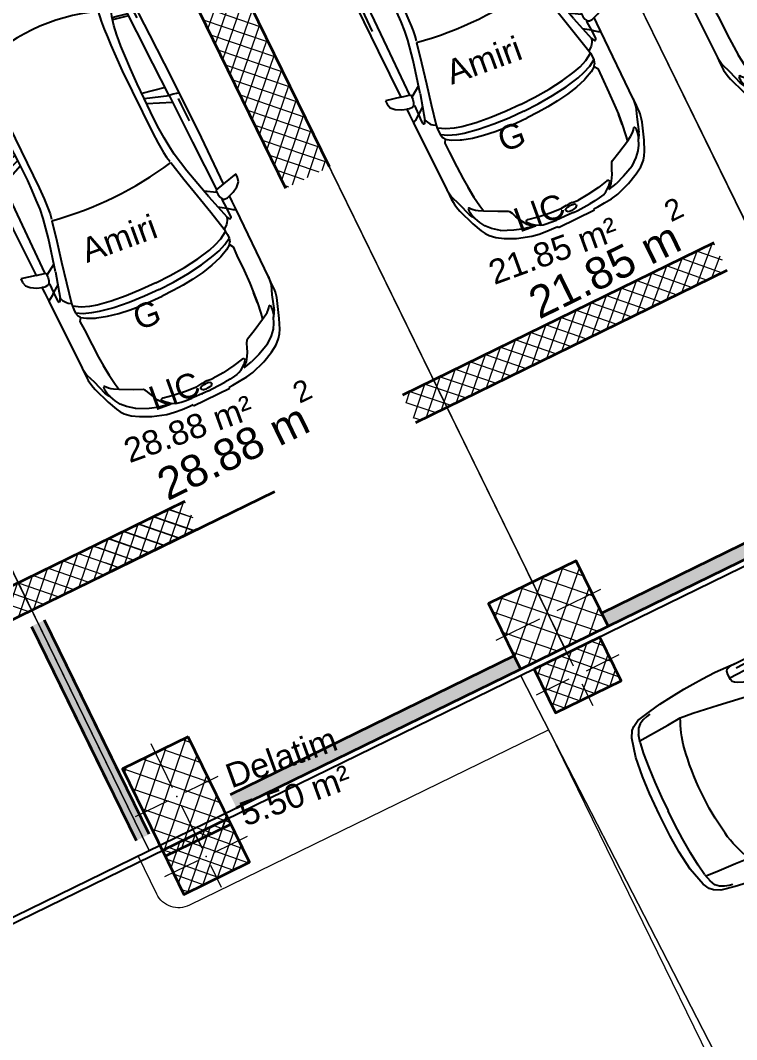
# Model space of a CAD drawing. Header units: metres. Extents: x 7511783 to 7512372, y 4692307 to 4692611.
# Drawn here: x 7512308.11 to 7512314, y 4692549.75 to 4692558.13 of the extents above; entities that cross this region are included whole.
import ezdxf

# ---------------------------------------------------------------- set-up
doc = ezdxf.new("R2010")
doc.units = ezdxf.units.M
for name, color, linetype, lineweight in [('2D Drafting - General_Pen_No__1', 7, 'Continuous', 0), ('A - Fill Zone_Pen_No__156', 165, 'Continuous', 0), ('A - Muret', 7, 'Continuous', 0), ('A - Muret_Pen_No__101', 252, 'Continuous', 0), ('A - Muret_Pen_No__102', 254, 'Continuous', 0), ('A - Muret_Pen_No__7', 7, 'Continuous', 0), ('A - Pllaka Themel', 7, 'Continuous', 0), ('A - Pllaka Themel_Pen_No__42', 8, 'Continuous', 0), ('A - Shtyllat', 7, 'Continuous', 0), ('A - Shtyllat_Pen_No__1', 7, 'Continuous', 0), ('A - Shtyllat_Pen_No__7', 7, 'Continuous', 0), ('A -Polyline_Pen_No__178', 43, 'Continuous', 0), ('A -Polyline_Pen_No__42', 8, 'Continuous', 0), ('A1 - Bodrumi -1', 7, 'Continuous', 0), ('garazhat-netw-amiri - b1', 20, 'Continuous', 0), ('Interior - Furniture _Pen_No__42', 8, 'Continuous', 0), ('Structural - Bearing', 7, 'Continuous', 0), ('Structural - Bearing_Pen_No__20', 1, 'Continuous', 0), ('Structural - Bearing_Pen_No__21', 7, 'Continuous', 0)]:
    doc.layers.add(name, color=color, linetype=linetype, lineweight=lineweight)
doc.styles.add('GENERATED_STYLE_1', font='arial.ttf')
doc.styles.get("Standard").update_dxf_attribs({"font": 'arial.ttf'})
pattern_1 = [(44.99999999999998, (0, 0), (-68.94290863686237, 68.94290863686243), []), (135.0000000000001, (0, 0), (68.94290863686219, 68.94290863686261), [])]
pattern_2 = [(44.99999999999998, (0, 0), (-91.92387818248316, 91.92387818248324), []), (135.0000000000001, (0, 0), (91.9238781824829, 91.92387818248349), [])]

# ---------------------------------------------------------------- blocks, each defined once
blk = doc.blocks.new('Slab_2', base_point=(27550, -20500.83535421407))
at = {"layer": 'A - Pllaka Themel_Pen_No__42', "color": 8, "linetype": 'Continuous', "lineweight": 25, "flags": 128}
blk.add_lwpolyline([(27550, -20500.83535421407), (52100, -20500.83535421407), (52100, 1500), (27550, 1500)], close=True, dxfattribs=at)
blk = doc.blocks.new('Slab_5', base_point=(27099.99999994247, -19050.45703700876))
at = {"layer": 'A - Pllaka Themel_Pen_No__42', "color": 8, "linetype": 'Continuous', "lineweight": 25, "flags": 128}
blk.add_lwpolyline([(27099.99999994247, -19050.45703700876), (27099.99999994245, -53141.28956256484), (34367.48378446266, -53141.28956256484), (34572.08011014806, -54047.73212241127), (58725.51372234098, -48551.56399353076), (58577.30438397717, -47886.40318112022), (60192.66493870387, -47573.34216697117), (56976.71528492225, -33242.20353530695), (55470.262655318, -33580.37692266012), (52202.17436583388, -19050.80466526668)], close=True, dxfattribs=at)
blk = doc.blocks.new('Wall_8', base_point=(41700, -16800.83534970144))
at = {"layer": 'A - Muret_Pen_No__102', "linetype": 'Continuous', "lineweight": 0}
blk.add_hatch(color=254, dxfattribs=at).paths.add_polyline_path([(41640, -16920.83534970144), (41640, -18400.83597085249), (41760, -18400.83597085249), (41760, -16920.83534970144)])
at = {"layer": 'A - Muret_Pen_No__7', "color": 7, "linetype": 'Continuous', "lineweight": 35, "flags": 128}
for points in [[(41640, -16920.83534970144), (41640, -18400.83597085249)], [(41760, -18400.83597085249), (41760, -16920.83534970144)]]:
    blk.add_lwpolyline(points, dxfattribs=at)
blk = doc.blocks.new('Wall_9', base_point=(44575, -16800.83534970144))
at = {"layer": 'A - Muret_Pen_No__102', "linetype": 'Continuous', "lineweight": 0}
blk.add_hatch(color=254, dxfattribs=at).paths.add_polyline_path([(44515, -16920.83534970144), (44515, -18880.83534970144), (44635, -18880.83534970144), (44635, -16920.83534970144)])
at = {"layer": 'A - Muret_Pen_No__7', "color": 7, "linetype": 'Continuous', "lineweight": 35, "flags": 128}
for points in [[(44515, -16920.83534970144), (44515, -18880.83534970144)], [(44635, -18880.83534970144), (44635, -16920.83534970144)]]:
    blk.add_lwpolyline(points, dxfattribs=at)
blk = doc.blocks.new('Wall_27', base_point=(52100, -19000.83534970144))
at = {"layer": 'A - Muret_Pen_No__101', "linetype": 'Continuous', "lineweight": 13}
h = blk.add_hatch(dxfattribs=at)
h.set_pattern_fill('CONCRETE_BLOCK', color=252, style=0, pattern_type=2)
h.set_pattern_definition(pattern_1)
h.paths.add_polyline_path([(51699.99998863975, -16800.83532156015), (52099.99999132484, -16800.83532156015), (52099.99999132484, -13400.83972175432), (51699.99998863975, -13400.83972175432)])
at = {"layer": 'A - Muret_Pen_No__7', "color": 7, "linetype": 'Continuous', "lineweight": 35, "flags": 128}
for points in [[(51700, -13400.83973005007), (51700, -16800.83546394814)], [(52100, -16800.83535278124), (52100, -13400.8396560417)]]:
    blk.add_lwpolyline(points, dxfattribs=at)
blk = doc.blocks.new('Wall_28', base_point=(4359.999999999999, -19000.83746143693))
at = {"layer": 'A - Muret_Pen_No__101', "linetype": 'Continuous', "lineweight": 13}
h = blk.add_hatch(dxfattribs=at)
h.set_pattern_fill('CONCRETE_BLOCK', color=252, style=0, pattern_type=2)
h.set_pattern_definition(pattern_1)
h.paths.add_polyline_path([(-1599.999911188997, -18750.83599606481), (-1600.000000000003, -19000.83604809108), (-799.9999578513524, -19000.83649214612), (-799.9999578513524, -18750.83617368683)])
h = blk.add_hatch(dxfattribs=at)
h.set_pattern_fill('CONCRETE_BLOCK', color=252, style=0, pattern_type=2)
h.set_pattern_definition(pattern_1)
h.paths.add_polyline_path([(1200.000014303765, -18750.83672414215), (1200.000014303765, -19000.83753080614), (4050.000007605421, -19000.83861859194), (4050.000007605421, -18750.83737681363)])
at = {"layer": 'A - Muret_Pen_No__7', "color": 7, "linetype": 'Continuous', "lineweight": 35, "flags": 128}
for points in [[(-799.9999939402578, -18750.83620454187), (-1599.999939103925, -18750.83600967443)], [(4050.000016493704, -18750.83738592579), (1199.999957779945, -18750.83669171049)], [(-1600.000000000003, -19000.83600967443), (-799.9999660252012, -19000.83620454189)], [(1199.999985695215, -19000.8366917105), (4050.000008941135, -19000.83738592579)]]:
    blk.add_lwpolyline(points, dxfattribs=at)
blk = doc.blocks.new('Wall_32', base_point=(5824.862731304111, -24950.40664052381))
at = {"layer": 'A - Muret_Pen_No__101', "linetype": 'Continuous', "lineweight": 13}
h = blk.add_hatch(dxfattribs=at)
h.set_pattern_fill('CONCRETE_BLOCK', color=252, style=0, pattern_type=2)
h.set_pattern_definition(pattern_1)
h.paths.add_polyline_path([(23149.99816421816, -24950.6446575835), (27049.99432743473, -24950.69810880361), (27049.99432743473, -24950.63928083355), (26349.99556754971, -24950.62979245128), (26349.99904662321, -24700.68872444875), (23150.00164329166, -24700.6444453315)])
at = {"layer": 'A - Muret_Pen_No__7', "color": 7, "linetype": 'Continuous', "lineweight": 35, "flags": 128}
for points in [[(26349.99888049084, -24700.68849628344), (23150.00170324034, -24700.64455320291)], [(23149.99827018417, -24950.64455317933), (27049.9944572526, -24950.69810880361)]]:
    blk.add_lwpolyline(points, dxfattribs=at)
blk = doc.blocks.new('Wall_47', base_point=(37900, -19000.83534970144))
at = {"layer": 'A - Muret_Pen_No__102', "linetype": 'Continuous', "lineweight": 0}
for points in [[(38699.99999812447, -19000.83597085249), (41299.999966697, -19000.83597085249), (41299.999966697, -18880.83535809947), (38699.99999812447, -18880.83535809947)], [(47050.00001263507, -18880.83534483741), (42099.99995886101, -18880.83534483741), (42099.99995886101, -19000.83597085249), (47050.00001263507, -19000.83597085249)]]:
    blk.add_hatch(color=254, dxfattribs=at).paths.add_polyline_path(points)
at = {"layer": 'A - Muret_Pen_No__7', "color": 7, "linetype": 'Continuous', "lineweight": 35, "flags": 128}
for points in [[(41299.99995231623, -18880.83534970144), (38699.99990165224, -18880.83534970144)], [(44515, -18880.83534970144), (42100.00006556517, -18880.83534970144)], [(38699.99990165248, -19000.83534970144), (41299.9999523163, -19000.83534970144)], [(42100.00006556521, -19000.83534970144), (47049.99994635579, -19000.83534970144)]]:
    blk.add_lwpolyline(points, dxfattribs=at)
blk = doc.blocks.new('Column_38', base_point=(-68019.82202355302, 193236.8082159659))
at = {"layer": 'Structural - Bearing', "linetype": 'Continuous', "lineweight": 0}
h = blk.add_hatch(dxfattribs=at)
h.set_pattern_fill('CONCRETE_BLOCK', color=18, style=0, pattern_type=2)
h.set_pattern_definition(pattern_2)
h.paths.add_polyline_path([(-67719.82202355302, 193636.8082159659), (-68319.82202355302, 193636.8082159659), (-68319.82202355302, 192836.8082159659), (-67719.82202355302, 192836.8082159659)])
at = {"layer": 'Structural - Bearing_Pen_No__20', "color": 1, "linetype": 'Continuous', "lineweight": 0}
for p, q in [((-68019.82202355302, 193316.8082159659), (-68019.82202355302, 193716.8082159659)), ((-68099.82202355302, 193236.8082159659), (-68399.82202355302, 193236.8082159659)), ((-67939.82202355302, 193236.8082159659), (-67639.82202355302, 193236.8082159659)), ((-68019.82202355302, 193156.8082159659), (-68019.82202355302, 192756.8082159659))]:
    blk.add_line(p, q, dxfattribs=at)
blk.add_point((-68019.82202355302, 193236.8082159659), dxfattribs=at)
at = {"layer": 'Structural - Bearing_Pen_No__21', "color": 7, "linetype": 'Continuous', "lineweight": 35, "flags": 128}
blk.add_lwpolyline([(-67719.82202355302, 193636.8082159659), (-68319.82202355302, 193636.8082159659), (-68319.82202355302, 192836.8082159659), (-67719.82202355302, 192836.8082159659)], close=True, dxfattribs=at)
blk = doc.blocks.new('Column_42', base_point=(-52708.25413540503, 199746.9041092597))
at = {"layer": 'Structural - Bearing', "linetype": 'Continuous', "lineweight": 0}
h = blk.add_hatch(dxfattribs=at)
h.set_pattern_fill('CONCRETE_BLOCK', color=18, style=0, pattern_type=2)
h.set_pattern_definition(pattern_2)
h.paths.add_polyline_path([(-52308.25413540503, 199446.9041092597), (-52308.25413540503, 200046.9041092598), (-53108.25413540503, 200046.9041092598), (-53108.25413540503, 199446.9041092597)])
at = {"layer": 'Structural - Bearing_Pen_No__20', "color": 1, "linetype": 'Continuous', "lineweight": 0}
for p, q in [((-52708.25413540503, 199826.9041092597), (-52708.25413540503, 200126.9041092597)), ((-52788.25413540503, 199746.9041092597), (-53188.25413540503, 199746.9041092597)), ((-52628.25413540503, 199746.9041092597), (-52228.25413540504, 199746.9041092597)), ((-52708.25413540503, 199666.9041092597), (-52708.25413540503, 199366.9041092597))]:
    blk.add_line(p, q, dxfattribs=at)
blk.add_point((-52708.25413540503, 199746.9041092597), dxfattribs=at)
at = {"layer": 'Structural - Bearing_Pen_No__21', "color": 7, "linetype": 'Continuous', "lineweight": 35, "flags": 128}
blk.add_lwpolyline([(-52308.25413540503, 199446.9041092597), (-52308.25413540503, 200046.9041092598), (-53108.25413540503, 200046.9041092598), (-53108.25413540503, 199446.9041092597)], close=True, dxfattribs=at)
blk = doc.blocks.new('Column_96', base_point=(41700, -19250.73408698702))
at = {"layer": 'A - Shtyllat', "linetype": 'Continuous', "lineweight": 0}
h = blk.add_hatch(dxfattribs=at)
h.set_pattern_fill('CONCRETE_BLOCK', color=18, style=0, pattern_type=2)
h.set_pattern_definition(pattern_1)
h.paths.add_polyline_path([(42000.00000000001, -19050.73408698702), (41400, -19050.73408698702), (41400, -19450.73408698702), (42000, -19450.73408698702)])
at = {"layer": 'A - Shtyllat_Pen_No__1', "color": 7, "linetype": 'Continuous', "lineweight": 13}
for p, q in [((41700, -19170.73408698702), (41700, -18970.73408698702)), ((41620, -19250.73408698702), (41320, -19250.73408698701)), ((41780, -19250.73408698702), (42080.00000000001, -19250.73408698702)), ((41700, -19330.73408698701), (41700, -19530.73408698702))]:
    blk.add_line(p, q, dxfattribs=at)
blk.add_point((41700, -19250.73408698702), dxfattribs=at)
at = {"layer": 'A - Shtyllat_Pen_No__7', "color": 7, "linetype": 'Continuous', "lineweight": 35, "flags": 128}
blk.add_lwpolyline([(42000.00000000001, -19050.73408698702), (41400, -19050.73408698702), (41400, -19450.73408698702), (42000, -19450.73408698702)], close=True, dxfattribs=at)
blk = doc.blocks.new('Column_108', base_point=(38300, -19250.52766453971))
at = {"layer": 'A - Shtyllat', "linetype": 'Continuous', "lineweight": 0}
h = blk.add_hatch(dxfattribs=at)
h.set_pattern_fill('CONCRETE_BLOCK', color=18, style=0, pattern_type=2)
h.set_pattern_definition(pattern_1)
h.paths.add_polyline_path([(38600.00276967758, -19050.5318191184), (38000.00276973511, -19050.52350999937), (37999.99723032242, -19450.52350996101), (38599.99723026488, -19450.53181908004)])
at = {"layer": 'A - Shtyllat_Pen_No__1', "color": 7, "linetype": 'Continuous', "lineweight": 13}
for p, q in [((38300.00110788254, -19170.52766454738), (38300.00387758888, -18970.52766456656)), ((38220.00000000767, -19250.52655665717), (37920.00000003644, -19250.52240209766)), ((38379.99999999233, -19250.52877242224), (38679.99999996356, -19250.53292698176)), ((38299.99889211746, -19330.52766453204), (38299.99612241112, -19530.52766451286))]:
    blk.add_line(p, q, dxfattribs=at)
blk.add_point((38300, -19250.52766453971), dxfattribs=at)
at = {"layer": 'A - Shtyllat_Pen_No__7', "color": 7, "linetype": 'Continuous', "lineweight": 35, "flags": 128}
blk.add_lwpolyline([(38600.00276967758, -19050.5318191184), (38000.00276973511, -19050.52350999937), (37999.99723032242, -19450.52350996101), (38599.99723026488, -19450.53181908004)], close=True, dxfattribs=at)
blk = doc.blocks.new('Car 05 22')
at = {"layer": 'Interior - Furniture _Pen_No__42', "color": 8, "linetype": 'Continuous', "lineweight": 25}
for p, q in [((1961.117547741, 983.221158223), (1928.938242309, 983.221158223)), ((1928.938242309, 983.221158223), (1957.843908175, 858.0544967500001)), ((1996.903176747, 974.9060932165999), (1961.117547741, 983.221158223)), ((2026.89661068, 945.007687052), (1996.903176747, 974.9060932165999)), ((2054.5732194, 897.577022836), (2026.89661068, 945.007687052)), ((-251.752794228, 841.043733947), (-372.3345973750002, 830.229933465)), ((-168.2198443133, 844.6061713611999), (-251.752794228, 841.043733947)), ((-78.35772569479998, 850.6357850930001), (-168.2198443133, 844.6061713611999)), ((-24.036324899, 852.2918850640001), (-78.35772569479998, 850.6357850930001)), ((40.3182760438, 852.3336850629998), (-24.036324899, 852.2918850640001)), ((230.8030912739, 845.5192631063), (40.3182760438, 852.3336850629998)), ((138.886242882, 832.3883788069998), (165.168377873, 840.275885275)), ((165.168377873, 840.275885275), (194.733578306, 844.324685204)), ((194.733578306, 844.324685204), (230.803091274, 845.519263106)), ((400.0158099590001, 847.596806379), (230.8030912739, 845.5192631063)), ((590.7241636140001, 851.6786068920001), (400.0158099590001, 847.596806379)), ((856.5325990199999, 856.169707455), (590.7241636140001, 851.6786068920001)), ((1129.8609284, 858.5331077519999), (856.5325990199999, 856.169707455)), ((1120.69723063, 838.160005195), (1120.16623076, 836.3248049650001)), ((1129.8609284, 858.5331077519999), (1120.69723063, 838.160005195)), ((1536.1071561, 860.3802508980001), (1129.8609284, 858.5331077519999)), ((1957.843908175, 858.0544967500001), (1536.1071561, 860.3802508980001)), ((1957.84390817, 858.0544967500001), (1977.22141076, 777.427813481)), ((2067.91700908, 857.6794056350001), (2054.5732194, 897.577022836)), ((2119.91703998, 857.4374531180001), (2067.91700908, 857.6794056350001)), ((2075.28112592, 835.6608695470001), (2067.91700908, 857.6794056350001)), ((2193.165590015, 856.4504063259001), (2119.91703998, 857.4374531180001)), ((2182.27381684, 834.081841238), (2193.16559002, 856.4504063260001)), ((2808.01466132, 852.5547640039999), (2193.165590015, 856.4504063259001)), ((2855.711363900001, 852.6327640009998), (2808.01466132, 852.5547640039999)), ((2808.01466132, 852.5547640039999), (2876.86636504, 843.317264394)), ((2891.44016583, 852.5287640049999), (2855.711363900001, 852.6327640009998)), ((2876.86636504, 843.317264394), (2954.16376923, 813.731165643)), ((2922.51356751, 852.034364026), (2891.44016583, 852.5287640049999)), ((2945.17226874, 849.4061641369999), (2922.51356751, 852.034364026)), ((2989.61447115, 839.6482645490003), (2945.17226874, 849.4061641369999)), ((3013.55027244, 833.064864827), (2989.61447115, 839.6482645490003)), ((-706.3378894982, 775.7872218095), (-757.6903274910002, 747.022066986)), ((-585.227090103, 801.027979058), (-706.3378894982, 775.7872218095)), ((-664.8727541800001, 760.961322365), (-701.0941271610001, 743.2591195180001)), ((-626.571782751, 772.4860242179999), (-664.8727541800001, 760.961322365)), ((-594.8871138119998, 778.4895580349998), (-626.571782751, 772.4860242179999)), ((-483.1389679684001, 817.2581826864), (-585.227090103, 801.027979058)), ((-372.3345973750002, 830.229933465), (-483.1389679684001, 817.2581826864)), ((124.560977278, 791.3967861309999), (129.0398444, 820.4687779309999)), ((125.693926866, 743.8968737240001), (124.560977278, 791.3967861309999)), ((327.3887276080001, 761.920895626), (125.394377448, 756.455747737)), ((129.0398444, 820.4687779309999), (138.886242882, 832.3883788069998)), ((210.873013229, 809.2317387879999), (418.0703055720001, 816.1926024380003)), ((521.9507803269998, 764.6728959719999), (327.3887276080001, 761.920895626)), ((355.2943663540001, 762.315609428), (339.1227247570001, 683.1192857359999)), ((373.4006373970002, 762.5717151969999), (357.2289958010001, 683.375391506)), ((813.627009446, 769.327996556), (521.9507803269998, 764.6728959719999)), ((1108.59023357, 773.98329714), (813.627009446, 769.327996556)), ((1036.25651944, 772.8416796290002), (996.5002997029998, 578.7916468290002)), ((1041.96657906, 578.0240872360001), (1107.56627095, 773.967136299)), ((1173.32542975, 774.895061201), (1090.33970038, 577.89253068)), ((1115.14443198, 808.948201529), (1108.59023357, 773.98329714)), ((1108.59023357, 773.98329714), (1537.61805657, 780.025947399)), ((1119.51383092, 833.2672045809999), (1115.14443198, 808.948201529)), ((1120.16623076, 836.3248049650001), (1119.51383092, 833.2672045809999)), ((1162.63563846, 830.4777734580001), (1220.13025657, 829.0713745190002)), ((1220.13025657, 829.0713745190002), (1369.65750367, 831.489072695)), ((1537.61805657, 780.025611521), (1974.99295641, 786.0764425990001)), ((1939.15395607, 686.22492547), (1995.917261, 777.427813481)), ((1977.22141076, 777.427813481), (2019.59119012, 777.427813481)), ((2000.39650233, 701.591770694), (2213.53100788, 762.9814866290001)), ((2019.59119012, 777.427813481), (2044.48611622, 783.069509224)), ((2044.48611622, 783.069509224), (2063.35562216, 792.2740022800001)), ((2063.35562216, 792.2740022800001), (2070.42572439, 799.8521965630001)), ((2068.68333559, 787.696981005), (2065.39356605, 794.4584027669999)), ((2068.68333559, 787.696981005), (2148.02030692, 790.4828861469999)), ((2070.42572439, 799.8521965630001), (2075.2191259, 809.3983893609999)), ((2075.2191259, 809.3983893609999), (2075.28112592, 835.6608695470001)), ((2106.51930118, 732.1586113790001), (2148.02030692, 790.4828861469999)), ((2148.02030692, 790.4828861469999), (2166.81146925, 813.814537484)), ((2148.02030692, 790.4828861469999), (2205.61920777, 792.204186117)), ((2166.81146925, 813.814537484), (2182.27381684, 834.081841238)), ((2205.61920777, 792.204186117), (2227.21980808, 791.0038861380001)), ((2226.59190807, 769.8777067159999), (2213.53100788, 762.9814866290001)), ((2213.53100788, 762.9814866290001), (2238.34670825, 752.240186817)), ((2234.36910819, 773.9630864369999), (2226.59190807, 769.8828865080001)), ((2227.21980808, 791.0038861380001), (2232.61990816, 790.029986155)), ((2232.61990816, 790.029986155), (2237.93539134, 787.2871225249999)), ((2238.46067648, 776.864360243), (2234.36910819, 773.9630864369999)), ((2240.81890828, 784.03918626), (2237.93539134, 787.2871225249999)), ((2238.46067648, 776.864360243), (2240.85090828, 780.5209863219999)), ((2240.85090828, 780.5209863219999), (2240.81890828, 784.03918626)), ((2904.11849592, 832.8863289209997), (2905.06820589, 832.8379901159999)), ((2954.16376923, 813.731165643), (3075.78877375, 774.6896785450001)), ((3154.26138006, 782.5577669589998), (3013.55027244, 833.064864827)), ((3022.47491973, 758.305686711), (3023.66221975, 762.4851866380001)), ((3024.49924208, 753.7186598590001), (3022.47491973, 758.305686711)), ((3023.66221975, 762.4851866380001), (3034.64521991, 765.0503865930001)), ((3034.64521991, 765.0503865930001), (3046.93432009, 763.817386614)), ((3046.93432009, 763.817386614), (3060.9451203, 762.9292866300001)), ((3060.9451203, 762.9292866300001), (3089.85712072, 757.3861867269998)), ((3100.48402088, 763.1120866269999), (3075.78877375, 774.6896785450001)), ((3089.85712072, 757.3861867269998), (3108.43932099, 751.4304868319999)), ((3114.13862108, 753.3111867989999), (3100.48402088, 763.1120866269999)), ((3235.883818752, 747.6101556219), (3154.26138006, 782.5577669589998)), ((-784.8200333720001, 721.8124613509999), (-815.0478655078, 667.7598955197002)), ((-757.6903274910002, 747.022066986), (-784.8200333720001, 721.8124613509999)), ((-729.425104913, 716.3992494200002), (-750.577082573, 669.7773949330001)), ((-701.0941271610001, 743.2591195180001), (-729.425104913, 716.3992494200002)), ((132.429139117, 722.8048827370001), (125.693926866, 743.8968737240001)), ((146.670770152, 710.6062742990001), (132.429139117, 722.8048827370001)), ((171.252864179, 696.6287725440001), (146.670770152, 710.6062742990001)), ((212.566754139, 676.5412700230002), (171.252864179, 696.6287725440001)), ((266.3151410770001, 654.566867265), (212.566754139, 676.5412700230002)), ((339.1227247570001, 683.1192857359999), (329.5580559370001, 633.8673348859999)), ((357.2289958010001, 683.375391506), (346.76505809, 629.492778784)), ((2000.39650233, 701.591770694), (1730.35620914, 633.8338533080002)), ((2122.045506540001, 659.9572884350001), (2293.79610906, 697.6509877739999)), ((2238.34670825, 752.240186817), (2258.53170854, 739.717487037)), ((2258.53170854, 739.717487037), (2269.0398087, 731.086787188)), ((2269.0398087, 731.086787188), (2278.83550884, 721.965087348)), ((2278.83550884, 721.965087348), (2293.79610906, 697.6509877739999)), ((2293.79610906, 697.6509877739999), (2317.1870094, 700.7385877199999)), ((2293.79610906, 697.6386630720001), (2293.79610906, 697.6509877739999)), ((2317.1870094, 700.7385877199999), (2345.74280982, 702.7498876850001)), ((2355.134199750001, 639.912801441), (2317.1870094, 700.7385877199999)), ((2345.74280982, 702.7498876850001), (2378.929310310001, 702.0184876970001)), ((2410.10490185, 649.1086815510001), (2378.929310310001, 702.0184876970001)), ((2378.929310310001, 702.0184876970001), (2410.57231077, 694.2028878339999)), ((2410.57231077, 694.2028878339999), (2410.58631694, 694.1782473540001)), ((2428.73881104, 681.7061880529999), (2410.57231077, 694.2028878339999)), ((2428.73881104, 681.7061880529999), (2457.25830016, 700.035535323)), ((2428.77597173, 681.700745325), (2428.73881104, 681.7061880529999)), ((2428.77597173, 681.700745325), (2456.66545813, 639.8418234830003)), ((2457.25830016, 700.035535323), (2535.4819126, 697.9905877680001)), ((2535.422612600001, 697.9916562040003), (2673.21491462, 695.5089878119999)), ((2535.46586986, 697.9894090810001), (2535.4819126, 697.988971943)), ((2673.21491462, 695.5089878119999), (2787.200816290001, 691.4809878819998)), ((2787.200816290001, 691.4809878819998), (2868.415817480001, 687.223087957)), ((2868.395882330001, 687.22488671), (2959.72331881, 678.984388101)), ((2959.72331881, 678.984388101), (2868.415817480001, 687.1969879569999)), ((2959.72331881, 678.984388101), (3047.2313201, 666.2002883250001)), ((3037.91041996, 743.452886971), (3024.49924208, 753.7186598590001)), ((3050.61522015, 730.6688871950001), (3037.91041996, 743.452886971)), ((3064.50712035, 714.6457874760001), (3050.61522015, 730.6688871950001)), ((3076.97452053, 697.807687771), (3064.50712035, 714.6457874760001)), ((3100.00912087, 656.556188494), (3076.97452053, 697.807687771)), ((3108.43932099, 751.4304868319999), (3122.8656212, 746.4359869189999)), ((3122.8656212, 746.4359869189999), (3114.13862108, 753.3111867989999)), ((3170.0706946, 726.5554905960001), (3122.8656212, 746.4359869189999)), ((3211.69204952, 701.0151137130001), (3170.0706946, 726.5554905960001)), ((3254.25934432, 663.1775183300001), (3211.69204952, 701.0151137130001)), ((3269.07948628, 728.3294692490001), (3235.883818752, 747.6101556219)), ((3298.56678787, 705.6390702070001), (3269.07948628, 728.3294692490001)), ((3337.33388997, 663.3806719909999), (3298.56678787, 705.6390702070001)), ((-815.0478655078, 667.7598955197002), (-855.0523550635, 511.0116477078998)), ((-768.2719792499998, 602.2788720830002), (-782.764796709, 510.0106247469999)), ((-768.2719792499998, 602.2788720830002), (-750.577082573, 669.7773949330001)), ((-764.3441764490001, 617.261773195), (-665.728145997, 623.9546285630003)), ((-665.728145997, 623.9546285630003), (-500.877431885, 634.180288886)), ((-500.877431885, 634.180288886), (-383.0238853850001, 641.9613403830001)), ((-383.0238853850001, 641.9613403830001), (-274.220886173, 631.318400078)), ((-274.220886173, 631.318400078), (-56.404854203, 600.536895199)), ((-56.404854203, 600.536895199), (145.941775497, 566.5900898169999)), ((319.4903281550001, 636.426864989), (266.3151410770001, 654.566867265)), ((392.7088835140001, 617.8124267930001), (319.4903281550001, 636.426864989)), ((474.8166917820001, 607.1053878569999), (392.7088835140001, 617.8124267930001)), ((521.3449804749999, 601.6186871690002), (474.8166917820001, 607.1053878569999)), ((569.9935686519999, 596.8381865689998), (521.3449804749999, 601.6186871690002)), ((652.59274858, 590.9845858339997), (569.9935686519999, 596.8381865689998)), ((772.8388193580001, 584.9903850819998), (652.59274858, 590.9845858339997)), ((1483.8761315, 590.1361862749999), (1403.02450604, 584.4121905939998)), ((1562.00595611, 600.596478384), (1483.8761315, 590.1361862749999)), ((1730.35620914, 633.8338533080002), (1562.00595611, 600.596478384)), ((1779.61280153, 581.7538898049997), (1952.84760406, 621.338789111)), ((1952.84760406, 621.338789111), (2122.045506540001, 659.9572884350001)), ((2379.77420337, 575.387091212), (2355.13301598, 639.9159014410001)), ((2436.02871163, 583.2244924540001), (2410.10490185, 649.1086815510001)), ((2456.66545813, 639.8418234830003), (2487.236391870001, 574.2621729599999)), ((3047.20992906, 666.2041971140001), (3100.00912087, 656.556188494)), ((3152.92075342, 553.873393456), (3100.00912087, 656.556188494)), ((3301.867263790001, 602.80900872), (3254.25934432, 663.1775183300001)), ((3301.867263790001, 602.80900872), (3346.015513130001, 501.4217980699999)), ((3374.49419199, 603.583974516), (3337.33388997, 663.3806719909999)), ((3418.40079436, 512.7439783509999), (3374.49419199, 603.583974516)), ((-855.0523550635, 511.0116477078998), (-874.6778528530002, 344.9579771100001)), ((-782.7621654889999, 510.027376359), (-794.5333543099999, 390.6265818930001)), ((145.941775497, 566.5900898169999), (233.261172115, 552.312592089)), ((233.261172115, 552.312592089), (315.3092800730001, 541.359190513)), ((315.2936019620001, 541.3606176840001), (384.2945810830001, 535.0794906230001)), ((384.2815104790001, 535.080362318), (454.174320738, 530.4191213629999)), ((454.170282107, 530.4193907049998), (526.242583163, 526.2868907769997)), ((526.2331313149998, 526.2873073839999), (627.7018846490002, 521.814890855)), ((627.698546207, 521.8149872519999), (756.75876515, 518.0884218199999)), ((756.75876515, 518.0884218199999), (1322.62824821, 518.052230308)), ((907.2666866909999, 580.298084493), (772.8388193580001, 584.9903850819998)), ((1041.96657906, 578.0240872360001), (907.2666866909999, 580.298084493)), ((1227.79815085, 577.5186957939999), (1041.96657906, 578.0240872360001)), ((1316.09897866, 580.475793563), (1227.79815085, 577.5186957939999)), ((1403.02450604, 584.4121905939998), (1316.09897866, 580.475793563)), ((1322.62824821, 518.052230308), (1420.49779626, 521.652890858)), ((1420.49066257, 521.652523245), (1466.64156934, 524.030772681)), ((1466.62639694, 524.0299908169999), (1510.87647584, 527.594696836)), ((1510.85529759, 527.5929907539999), (1554.25309822, 533.0576906580001)), ((1554.25309822, 533.0576906580001), (1596.82961355, 540.969674969)), ((1597.28918852, 541.1774857889999), (1596.65116701, 540.8889849259999)), ((1610.72419049, 544.0665862469999), (1779.61280153, 581.7538898049997)), ((2397.334105950001, 514.2584815219999), (2379.77250853, 575.3929912130001)), ((2419.31580918, 395.7362626700001), (2397.33316008, 514.2635815229997)), ((2453.63941421, 521.616582688), (2436.02871163, 583.2244924540001)), ((2477.61661773, 401.0764635800001), (2453.63941421, 521.616582688)), ((2487.236391870001, 574.2621729599999), (2491.79934275, 562.0052962960001)), ((2491.79994982, 562.0052962960001), (2517.90263133, 477.034766618)), ((3189.62073735, 475.569766106), (3152.92075342, 553.873393456)), ((3457.47689648, 393.0984834030001), (3418.40079436, 512.7439783509999)), ((2517.90263133, 477.034766618), (2537.54372273, 384.0810341510001)), ((3199.39883308, 466.7584630290001), (3189.62073735, 475.569766106)), ((3220.69886845, 454.388540188), (3199.39883308, 466.7584630290001)), ((3256.10680826, 439.2417534179999), (3220.67662376, 454.4014587129999)), ((3288.390194130001, 425.101248479), (3256.10680826, 439.2417534179999)), ((3319.36158057, 408.41284265), (3288.390194130001, 425.101248479)), ((3346.015513130001, 501.4217980699999), (3374.297465860001, 419.557472908)), ((3391.09039087, 344.247647689), (3374.297465860001, 419.557472908)), ((-874.6778528530002, 344.9579771100001), (-882.944054645, 194.680643518)), ((-794.5333543099999, 390.6265818930001), (-802.4328468090001, 258.715288008)), ((2433.73206705, 266.091642182), (2419.31580918, 395.7362626700001)), ((2493.88922012, 269.050242651), (2477.61661773, 401.0764635800001)), ((2537.54372273, 384.0810341510001), (2551.45611664, 285.6281997640001)), ((3353.46269085, 384.2512837760001), (3319.36158057, 408.41284265)), ((3321.23357975, 370.497229407), (3320.99727986, 362.132926485)), ((3320.99727986, 362.132926485), (3338.31527228, 276.8564967000001)), ((3324.654278260001, 377.297531782), (3321.23357975, 370.497229407)), ((3328.30797666, 379.591332583), (3324.654278260001, 377.297531782)), ((3338.468372210001, 379.4523325350001), (3328.30797666, 379.591332583)), ((3363.640761200001, 357.811724976), (3338.468372210001, 379.4523325350001)), ((3377.182392130001, 359.9734848010001), (3353.46269085, 384.2512837760001)), ((3396.66521323, 315.8049103040001), (3363.640761200001, 357.811724976)), ((3391.09039087, 344.247647689), (3377.182392130001, 359.9734848010001)), ((3468.34279707, 330.9338860280001), (3457.47689648, 393.0984834030001)), ((-802.4328468090001, 258.715288008), (-806.8131426489999, 124.936494209)), ((2441.61713002, 131.955220918), (2433.73181129, 266.093942182)), ((2503.10292147, 133.173421111), (2493.88922012, 269.050242651)), ((2551.45611664, 285.6281997640001), (2559.71041303, 193.693567653)), ((3338.31527228, 276.8564967000001), (3351.882966340001, 172.661960307)), ((3408.0703938, 289.3779877820001), (3396.66521323, 315.8049103040001)), ((3408.0703938, 289.3779877820001), (3413.77629411, 267.259988716)), ((3413.77548775, 267.2641933500001), (3418.45445829, 242.866384828)), ((3474.4914974, 263.721088865), (3468.34279707, 330.9338860280001)), ((3478.33319761, 199.917191559), (3474.4914974, 263.721088865)), ((-882.944054645, 194.680643518), (-885.3767076889999, 0)), ((2559.71041303, 193.693567653), (2564.38081099, 101.185635342)), ((3351.882966340001, 172.661960307), (3358.343763510001, 75.87012649980001)), ((3418.452194370001, 242.878189745), (3424.044894670001, 200.723791525)), ((3424.044894670001, 200.723791525), (3427.72848251, 152.023715234)), ((3479.35651311, 164.9481933352), (3478.33319761, 199.917191559)), ((-806.8131426489999, 124.936494209), (-808.0470753050001, 0)), ((2444.0197128, -0.0273000043277), (2441.61701245, 131.957220918)), ((2506.01959488, -3.86e-13), (2503.10292147, 133.173421111)), ((2564.38081099, 101.185635342), (2566.01761027, -0.00610000213065)), ((3432.36383112, 39.98011396419999), (3427.72848251, 152.023715234)), ((3489.519598210001, 164.9481933352), (3479.35651311, 164.9481933352)), ((3489.519598210001, -164.9481933352), (3489.519598210001, 164.9481933352)), ((-885.3767076889999, 0), (-882.944054645, -194.680643518)), ((-806.8131426489999, -124.936494209), (-808.0470753050001, 1.477e-13)), ((2444.0197128, 0.0273000043271), (2441.61701245, -131.957220918)), ((2564.38081099, -101.185635342), (2566.01761027, 0.00610000212997)), ((3353.95786543, 27.8932505984), (3358.343763510001, 75.87012649980001)), ((3353.95786543, 27.8932505984), (3353.95786543, -0.7649002671629999)), ((3353.95786543, -27.8932505984), (3353.95786543, 0.7649002671619999)), ((3370.89075802, 11.74110410089999), (3370.32315827, -0.7649002671629999)), ((3370.89075802, -11.74110410089999), (3370.32315827, 0.7649002671619999)), ((3372.49235732, 23.6550082622), (3370.89075802, 11.74110410089999)), ((3376.267285060001, 38.99395092400001), (3372.49235732, 23.6550082622)), ((3381.98685317, 46.5714162664), (3376.267285060001, 38.99395092400001)), ((3386.21005132, 48.3522168884), (3381.98685317, 46.5714162664)), ((3386.21005132, 48.3522168884), (3394.28954778, 48.3522168884)), ((3398.51284593, 46.5714162664), (3394.28954778, 48.3522168884)), ((3404.23226311, 38.99375151340001), (3398.51284593, 46.5714162664)), ((3404.23226311, 38.99375151340001), (3408.00714178, 23.6550082622)), ((3408.00714178, 23.6550082622), (3409.766541010001, 8.055102813469999)), ((3409.766541010001, 8.055102813469999), (3409.766541010001, -4.961e-13)), ((3431.76949509, 57.3729975776), (3431.76949509, 56.7710829698)), ((3432.04453126, -0.0109000038072), (3432.36383112, 39.98011396419999)), ((3432.04453126, 0.0109000038063), (3432.36383112, -39.98011396419999)), ((2506.01959488, -2.78e-13), (2503.10292147, -133.173421111)), ((3351.882966340001, -172.661960307), (3358.343763510001, -75.87012649980001)), ((3353.95786543, -27.8932505984), (3358.343763510001, -75.87012649980001)), ((3372.49235732, -23.6550082622), (3370.89075802, -11.74110410089999)), ((3376.267285060001, -38.99395092400001), (3372.49235732, -23.6550082622)), ((3381.98685317, -46.5714162664), (3376.267285060001, -38.99395092400001)), ((3386.21005132, -48.3522168884), (3381.98685317, -46.5714162664)), ((3386.21005132, -48.3522168884), (3394.28954778, -48.3522168884)), ((3398.51284593, -46.5714162664), (3394.28954778, -48.3522168884)), ((3404.23226311, -38.99375151340001), (3398.51284593, -46.5714162664)), ((3404.23226311, -38.99375151340001), (3408.00714178, -23.6550082622)), ((3408.00714178, -23.6550082622), (3409.766541010001, -8.055102813469999)), ((3409.766541010001, -8.055102813469999), (3409.766541010001, -3.892e-13)), ((3432.36383112, -39.98011396419999), (3427.72848251, -152.023715234)), ((3431.76949509, -57.3729975776), (3431.76949509, -56.7710829698)), ((-802.4328468090001, -258.715288008), (-806.8131426489999, -124.936494209)), ((2441.61713002, -131.955220918), (2433.73181129, -266.093942182)), ((2503.10292147, -133.173421111), (2493.88922012, -269.050242651)), ((2559.71041303, -193.693567653), (2564.38081099, -101.185635342)), ((3424.044894670001, -200.723791525), (3427.72848251, -152.023715234)), ((3478.33319761, -199.917191559), (3479.35651311, -164.9481933352)), ((3479.35651311, -164.9481933352), (3489.519598210001, -164.9481933352)), ((-882.944054645, -194.680643518), (-874.6778528530002, -344.9579771100001)), ((2551.45611664, -285.6281997640001), (2559.71041303, -193.693567653)), ((3338.31527228, -276.8564967000001), (3351.882966340001, -172.661960307)), ((3413.77548775, -267.2641933500001), (3418.45445829, -242.866384828)), ((3418.452194370001, -242.878189745), (3424.044894670001, -200.723791525)), ((3474.4914974, -263.721088865), (3478.33319761, -199.917191559)), ((-794.5333543099999, -390.6265818930001), (-802.4328468090001, -258.715288008)), ((2433.73206705, -266.091642182), (2419.31580918, -395.7362626700001)), ((2493.88922012, -269.050242651), (2477.61661773, -401.0764635800001)), ((2537.54372273, -384.0810341510001), (2551.45611664, -285.6281997640001)), ((3320.99727986, -362.132926485), (3338.31527228, -276.8564967000001)), ((3396.66521323, -315.8049103040001), (3363.640761200001, -357.811724976)), ((3408.0703938, -289.3779877820001), (3396.66521323, -315.8049103040001)), ((3408.0703938, -289.3779877820001), (3413.77629411, -267.259988716)), ((3457.47689648, -393.0984834030001), (3468.34279707, -330.9338860280001)), ((3468.34279707, -330.9338860280001), (3474.4914974, -263.721088865)), ((-874.6778528530002, -344.9579771100001), (-855.0523550635, -511.0116477078998)), ((-782.7621654889999, -510.027376359), (-794.5333543099999, -390.6265818930001)), ((2419.31580918, -395.7362626700001), (2397.33316008, -514.2635815229997)), ((2477.61661773, -401.0764635800001), (2453.63941421, -521.616582688)), ((2517.90263133, -477.034766618), (2537.54372273, -384.0810341510001)), ((3319.36158057, -408.41284265), (3288.390194130001, -425.101248479)), ((3353.46269085, -384.2512837760001), (3319.36158057, -408.41284265)), ((3321.23357975, -370.497229407), (3320.99727986, -362.132926485)), ((3324.654278260001, -377.297531782), (3321.23357975, -370.497229407)), ((3328.30797666, -379.591332583), (3324.654278260001, -377.297531782)), ((3338.468372210001, -379.4523325350001), (3328.30797666, -379.591332583)), ((3363.640761200001, -357.811724976), (3338.468372210001, -379.4523325350001)), ((3377.182392130001, -359.9734848010001), (3353.46269085, -384.2512837760001)), ((3391.09039087, -344.247647689), (3374.297465860001, -419.557472908)), ((3391.09039087, -344.247647689), (3377.182392130001, -359.9734848010001)), ((3418.40079436, -512.7439783509999), (3457.47689648, -393.0984834030001)), ((2491.79994982, -562.0052962960001), (2517.90263133, -477.034766618)), ((3189.62073735, -475.569766106), (3152.92075342, -553.873393456)), ((3199.39883308, -466.7584630290001), (3189.62073735, -475.569766106)), ((3220.69886845, -454.388540188), (3199.39883308, -466.7584630290001)), ((3256.10680826, -439.2417534179999), (3220.67662376, -454.4014587129999)), ((3288.390194130001, -425.101248479), (3256.10680826, -439.2417534179999)), ((3301.867263790001, -602.80900872), (3346.015513130001, -501.4217980699999)), ((3346.015513130001, -501.4217980699999), (3374.297465860001, -419.557472908)), ((-855.0523550635, -511.0116477078998), (-815.0478655078, -667.7598955197002)), ((-768.2719792499998, -602.2788720830002), (-782.764796709, -510.0106247469999)), ((-56.404854203, -600.536895199), (145.941775497, -566.5900898169999)), ((145.941775497, -566.5900898169999), (233.261172115, -552.312592089)), ((233.261172115, -552.312592089), (315.3092800730001, -541.359190513)), ((315.2936019620001, -541.3606176840001), (384.2945810830001, -535.0794906230001)), ((384.2815104790001, -535.080362318), (454.174320738, -530.4191213629999)), ((454.170282107, -530.4193907049998), (526.242583163, -526.2868907769997)), ((526.2331313149998, -526.2873073839999), (627.7018846490002, -521.814890855)), ((627.698546207, -521.8149872519999), (756.75876515, -518.0884218199999)), ((772.8388193580001, -584.9903850819998), (652.59274858, -590.9845858339997)), ((756.75876515, -518.0884218199999), (1322.62824821, -518.052230308)), ((907.2666866909999, -580.298084493), (772.8388193580001, -584.9903850819998)), ((1041.96657906, -578.0240872360001), (907.2666866909999, -580.298084493)), ((1036.25651944, -772.8416796290002), (996.5002997029998, -578.7916468290002)), ((1227.79815085, -577.5186957939999), (1041.96657906, -578.0240872360001)), ((1041.96657906, -578.0240872360001), (1107.56627095, -773.967136299)), ((1173.32542975, -774.895061201), (1090.33970038, -577.89253068)), ((1316.09897866, -580.475793563), (1227.79815085, -577.5186957939999)), ((1403.02450604, -584.4121905939998), (1316.09897866, -580.475793563)), ((1322.62824821, -518.052230308), (1420.49779626, -521.652890858)), ((1483.8761315, -590.1361862749999), (1403.02450604, -584.4121905939998)), ((1420.49066257, -521.652523245), (1466.64156934, -524.030772681)), ((1466.62639694, -524.0299908169999), (1510.87647584, -527.594696836)), ((1510.85529759, -527.5929907539999), (1554.25309822, -533.0576906580001)), ((1554.25309822, -533.0576906580001), (1596.82961355, -540.969674969)), ((1597.28918852, -541.1774857889999), (1596.65116701, -540.8889849259999)), ((1610.72419049, -544.0665862469999), (1779.61280153, -581.7538898049997)), ((1779.61280153, -581.7538898049997), (1952.84760406, -621.338789111)), ((2379.77420337, -575.387091212), (2355.13301598, -639.9159014410001)), ((2397.334105950001, -514.2584815219999), (2379.77250853, -575.3929912130001)), ((2436.02871163, -583.2244924540001), (2410.10490185, -649.1086815510001)), ((2453.63941421, -521.616582688), (2436.02871163, -583.2244924540001)), ((2456.66545813, -639.8418234830003), (2487.236391870001, -574.2621729599999)), ((2487.236391870001, -574.2621729599999), (2491.79934275, -562.0052962960001)), ((3152.92075342, -553.873393456), (3100.00912087, -656.556188494)), ((3374.49419199, -603.583974516), (3418.40079436, -512.7439783509999)), ((-815.0478655078, -667.7598955197002), (-784.8200333720001, -721.8124613509999)), ((-768.2719792499998, -602.2788720830002), (-750.577082573, -669.7773949330001)), ((-764.3441764490001, -617.261773195), (-665.728145997, -623.9546285630003)), ((-729.425104913, -716.3992494200002), (-750.577082573, -669.7773949330001)), ((-665.728145997, -623.9546285630003), (-500.877431885, -634.180288886)), ((-500.877431885, -634.180288886), (-383.0238853850001, -641.9613403830001)), ((-383.0238853850001, -641.9613403830001), (-274.220886173, -631.318400078)), ((-274.220886173, -631.318400078), (-56.404854203, -600.536895199)), ((266.3151410770001, -654.566867265), (212.566754139, -676.5412700230002)), ((319.4903281550001, -636.426864989), (266.3151410770001, -654.566867265)), ((392.7088835140001, -617.8124267930001), (319.4903281550001, -636.426864989)), ((339.1227247570001, -683.1192857359999), (329.5580559370001, -633.8673348859999)), ((357.2289958010001, -683.375391506), (346.76505809, -629.492778784)), ((474.8166917820001, -607.1053878569999), (392.7088835140001, -617.8124267930001)), ((521.3449804749999, -601.6186871690002), (474.8166917820001, -607.1053878569999)), ((569.9935686519999, -596.8381865689998), (521.3449804749999, -601.6186871690002)), ((652.59274858, -590.9845858339997), (569.9935686519999, -596.8381865689998)), ((1562.00595611, -600.596478384), (1483.8761315, -590.1361862749999)), ((1730.35620914, -633.8338533080002), (1562.00595611, -600.596478384)), ((2000.39650233, -701.591770694), (1730.35620914, -633.8338533080002)), ((1952.84760406, -621.338789111), (2122.045506540001, -659.9572884350001)), ((2122.045506540001, -659.9572884350001), (2293.79610906, -697.6509877739999)), ((2355.134199750001, -639.912801441), (2317.1870094, -700.7385877199999)), ((2410.10490185, -649.1086815510001), (2378.929310310001, -702.0184876970001)), ((2428.77597173, -681.700745325), (2456.66545813, -639.8418234830003)), ((2959.72331881, -678.984388101), (3047.2313201, -666.2002883250001)), ((3047.20992906, -666.2041971140001), (3100.00912087, -656.556188494)), ((3100.00912087, -656.556188494), (3076.97452053, -697.807687771)), ((3254.25934432, -663.1775183300001), (3211.69204952, -701.0151137130001)), ((3301.867263790001, -602.80900872), (3254.25934432, -663.1775183300001)), ((3298.56678787, -705.6390702070001), (3337.33388997, -663.3806719909999)), ((3337.33388997, -663.3806719909999), (3374.49419199, -603.583974516)), ((-784.8200333720001, -721.8124613509999), (-757.6903274910002, -747.022066986)), ((-757.6903274910002, -747.022066986), (-706.3378894982, -775.7872218095)), ((-701.0941271610001, -743.2591195180001), (-729.425104913, -716.3992494200002)), ((-664.8727541800001, -760.961322365), (-701.0941271610001, -743.2591195180001)), ((125.693926866, -743.8968737240001), (124.560977278, -791.3967861309999)), ((132.429139117, -722.8048827370001), (125.693926866, -743.8968737240001)), ((146.670770152, -710.6062742990001), (132.429139117, -722.8048827370001)), ((171.252864179, -696.6287725440001), (146.670770152, -710.6062742990001)), ((212.566754139, -676.5412700230002), (171.252864179, -696.6287725440001)), ((355.2943663540001, -762.315609428), (339.1227247570001, -683.1192857359999)), ((373.4006373970002, -762.5717151969999), (357.2289958010001, -683.375391506)), ((1939.15395607, -686.22492547), (1995.917261, -777.427813481)), ((2000.39650233, -701.591770694), (2213.53100788, -762.9814866290001)), ((2106.51930118, -732.1586113790001), (2148.02030692, -790.4828861469999)), ((2213.53100788, -762.9814866290001), (2238.34670825, -752.240186817)), ((2238.34670825, -752.240186817), (2258.53170854, -739.717487037)), ((2258.53170854, -739.717487037), (2269.0398087, -731.086787188)), ((2269.0398087, -731.086787188), (2278.83550884, -721.965087348)), ((2278.83550884, -721.965087348), (2293.79610906, -697.6509877739999)), ((2293.79610906, -697.6386630720001), (2293.79610906, -697.6509877739999)), ((2293.79610906, -697.6509877739999), (2317.1870094, -700.7385877199999)), ((2317.1870094, -700.7385877199999), (2345.74280982, -702.7498876850001)), ((2345.74280982, -702.7498876850001), (2378.929310310001, -702.0184876970001)), ((2378.929310310001, -702.0184876970001), (2410.57231077, -694.2028878339999)), ((2428.73881104, -681.7061880529999), (2410.57231077, -694.2028878339999)), ((2410.57231077, -694.2028878339999), (2410.58631694, -694.1782473540001)), ((2428.77597173, -681.700745325), (2428.73881104, -681.7061880529999)), ((2428.73881104, -681.7061880529999), (2457.25830016, -700.035535323)), ((2457.25830016, -700.035535323), (2535.4819126, -697.9905877680001)), ((2535.422612600001, -697.9916562040003), (2673.21491462, -695.5089878119999)), ((2535.46586986, -697.9894090810001), (2535.4819126, -697.988971943)), ((2673.21491462, -695.5089878119999), (2787.200816290001, -691.4809878819998)), ((2787.200816290001, -691.4809878819998), (2868.415817480001, -687.223087957)), ((2868.395882330001, -687.22488671), (2959.72331881, -678.984388101)), ((2959.72331881, -678.984388101), (2868.415817480001, -687.1969879569999)), ((3024.49924208, -753.7186598590001), (3022.47491973, -758.305686711)), ((3037.91041996, -743.452886971), (3024.49924208, -753.7186598590001)), ((3050.61522015, -730.6688871950001), (3037.91041996, -743.452886971)), ((3064.50712035, -714.6457874760001), (3050.61522015, -730.6688871950001)), ((3076.97452053, -697.807687771), (3064.50712035, -714.6457874760001)), ((3089.85712072, -757.3861867269998), (3108.43932099, -751.4304868319999)), ((3114.13862108, -753.3111867989999), (3100.48402088, -763.1120866269999)), ((3108.43932099, -751.4304868319999), (3122.8656212, -746.4359869189999)), ((3122.8656212, -746.4359869189999), (3114.13862108, -753.3111867989999)), ((3170.0706946, -726.5554905960001), (3122.8656212, -746.4359869189999)), ((3154.26138006, -782.5577669589998), (3235.883818752, -747.6101556219)), ((3211.69204952, -701.0151137130001), (3170.0706946, -726.5554905960001)), ((3235.883818752, -747.6101556219), (3269.07948628, -728.3294692490001)), ((3269.07948628, -728.3294692490001), (3298.56678787, -705.6390702070001)), ((-706.3378894982, -775.7872218095), (-585.227090103, -801.027979058)), ((-626.571782751, -772.4860242179999), (-664.8727541800001, -760.961322365)), ((-594.8871138119998, -778.4895580349998), (-626.571782751, -772.4860242179999)), ((-585.227090103, -801.027979058), (-483.149337101, -817.256968783)), ((-483.149337101, -817.256968783), (-372.3345973750002, -830.229933465)), ((-372.3345973750002, -830.229933465), (-251.752794228, -841.043733947)), ((124.560977278, -791.3967861309999), (129.0398444, -820.4687779309999)), ((327.3887276080001, -761.920895626), (125.394377448, -756.455747737)), ((129.0398444, -820.4687779309999), (138.886242882, -832.3883788069998)), ((138.886242882, -832.3883788069998), (165.168377873, -840.275885275)), ((210.873013229, -809.2317387879999), (418.0703055720001, -816.1926024380003)), ((521.9507803269998, -764.6728959719999), (327.3887276080001, -761.920895626)), ((813.627009446, -769.327996556), (521.9507803269998, -764.6728959719999)), ((1108.59023357, -773.98329714), (813.627009446, -769.327996556)), ((1108.59023357, -773.98329714), (1537.61805657, -780.025947399)), ((1115.14443198, -808.948201529), (1108.59023357, -773.98329714)), ((1119.51383092, -833.2672045809999), (1115.14443198, -808.948201529)), ((1120.16623076, -836.3248049650001), (1119.51383092, -833.2672045809999)), ((1120.69723063, -838.160005195), (1120.16623076, -836.3248049650001)), ((1162.63563846, -830.4777734580001), (1220.13025657, -829.0713745190002)), ((1220.13025657, -829.0713745190002), (1369.65750367, -831.489072695)), ((1537.61805657, -780.025611521), (1974.99295641, -786.0764425990001)), ((1957.84390817, -858.0544967500001), (1977.22141076, -777.427813481)), ((1977.22141076, -777.427813481), (2019.59119012, -777.427813481)), ((2019.59119012, -777.427813481), (2044.48611622, -783.069509224)), ((2044.48611622, -783.069509224), (2063.35562216, -792.2740022800001)), ((2063.35562216, -792.2740022800001), (2070.42572439, -799.8521965630001)), ((2068.68333559, -787.696981005), (2065.39356605, -794.4584027669999)), ((2075.28112592, -835.6608695470001), (2067.91700908, -857.6794056350001)), ((2068.68333559, -787.696981005), (2148.02030692, -790.4828861469999)), ((2070.42572439, -799.8521965630001), (2075.2191259, -809.3983893609999)), ((2075.2191259, -809.3983893609999), (2075.28112592, -835.6608695470001)), ((2148.02030692, -790.4828861469999), (2166.81146925, -813.814537484)), ((2148.02030692, -790.4828861469999), (2205.61920777, -792.204186117)), ((2166.81146925, -813.814537484), (2182.27381684, -834.081841238)), ((2182.27381684, -834.081841238), (2193.16559002, -856.4504063260001)), ((2205.61920777, -792.204186117), (2227.21980808, -791.0038861380001)), ((2226.59190807, -769.8777067159999), (2213.53100788, -762.9814866290001)), ((2234.36910819, -773.9630864369999), (2226.59190807, -769.8828865080001)), ((2227.21980808, -791.0038861380001), (2232.61990816, -790.029986155)), ((2232.61990816, -790.029986155), (2237.93539134, -787.2871225249999)), ((2238.46067648, -776.864360243), (2234.36910819, -773.9630864369999)), ((2240.81890828, -784.03918626), (2237.93539134, -787.2871225249999)), ((2238.46067648, -776.864360243), (2240.85090828, -780.5209863219999)), ((2240.85090828, -780.5209863219999), (2240.81890828, -784.03918626)), ((2876.86636504, -843.317264394), (2954.16376923, -813.731165643)), ((2954.16376923, -813.731165643), (3075.78877375, -774.6896785450001)), ((2989.61447115, -839.6482645490003), (3013.55027244, -833.064864827)), ((3013.55027244, -833.064864827), (3154.26138006, -782.5577669589998)), ((3022.47491973, -758.305686711), (3023.66221975, -762.4851866380001)), ((3023.66221975, -762.4851866380001), (3034.64521991, -765.0503865930001)), ((3034.64521991, -765.0503865930001), (3046.93432009, -763.817386614)), ((3046.93432009, -763.817386614), (3060.9451203, -762.9292866300001)), ((3060.9451203, -762.9292866300001), (3089.85712072, -757.3861867269998)), ((3100.48402088, -763.1120866269999), (3075.78877375, -774.6896785450001)), ((-251.752794228, -841.043733947), (-168.2198443133, -844.6061713611999)), ((-168.2198443133, -844.6061713611999), (-78.35772569479998, -850.6357850930001)), ((-78.35772569479998, -850.6357850930001), (-24.036324899, -852.2918850640001)), ((-24.036324899, -852.2918850640001), (40.3182760438, -852.3336850629998)), ((40.3182760438, -852.3336850629998), (230.8030912739, -845.5192631063)), ((165.168377873, -840.275885275), (194.733578306, -844.324685204)), ((194.733578306, -844.324685204), (230.803091274, -845.519263106)), ((230.8030912739, -845.5192631063), (400.0158099590001, -847.596806379)), ((400.0158099590001, -847.596806379), (590.7241636140001, -851.6786068920001)), ((590.7241636140001, -851.6786068920001), (856.5325990199999, -856.169707455)), ((856.5325990199999, -856.169707455), (1129.8609284, -858.5331077519999)), ((1129.8609284, -858.5331077519999), (1120.69723063, -838.160005195)), ((1129.8609284, -858.5331077519999), (1536.1071561, -860.3802508980001)), ((1536.1071561, -860.3802508980001), (1957.84390817, -858.0544967500001)), ((1957.84390817, -858.0544967500001), (1928.938242309, -983.221158223)), ((2026.89661068, -945.007687052), (2054.5732194, -897.577022836)), ((2054.5732194, -897.577022836), (2067.917009081, -857.6794056350001)), ((2067.917009081, -857.6794056350001), (2119.91703998, -857.4374531180001)), ((2119.91703998, -857.4374531180001), (2193.165590015, -856.4504063259001)), ((2193.165590015, -856.4504063259001), (2808.01466132, -852.5547640039999)), ((2808.01466132, -852.5547640039999), (2876.86636504, -843.317264394)), ((2808.01466132, -852.5547640039999), (2855.711363900001, -852.6327640009998)), ((2855.711363900001, -852.6327640009998), (2891.44016583, -852.5287640049999)), ((2891.44016583, -852.5287640049999), (2922.51356751, -852.034364026)), ((2922.51356751, -852.034364026), (2945.17226874, -849.4061641369999)), ((2945.17226874, -849.4061641369999), (2989.61447115, -839.6482645490003)), ((1928.938242309, -983.221158223), (1961.117547741, -983.221158223)), ((1961.117547741, -983.221158223), (1996.903176747, -974.9060932165999)), ((1996.903176747, -974.9060932165999), (2026.89661068, -945.007687052))]:
    blk.add_line(p, q, dxfattribs=at)
for centre, radius, start, end in [((492.8743121958, 217.6762888661), 973.2499460395999, 154.1544541405, 170.9117329646), ((1649.811844864, 0), 1520.416064058, 158.6992078, 201.3007921999999), ((-1245.217819199, 0), 2907.303426369, 349.2141992177, 10.78580078235), ((1856.361619248, -1.736472437241999), 2353.963924674, 170.8803955853, 189.9222862500999), ((492.8743121958, -217.6762888661), 973.2499460395999, 191.230533967, 205.8455458595)]:
    blk.add_arc(centre, radius, start, end, dxfattribs=at)

msp = doc.modelspace()

# ---------------------------------------------------------------- linework, layer by layer
at = {"layer": '2D Drafting - General_Pen_No__1', "color": 7, "linetype": 'Continuous', "flags": 128}
msp.add_lwpolyline([(7512314.454873151, 4692515.889347571), (7512320.984354313, 4692519.080315578), (7512321.566176287, 4692518.355759877), (7512340.853465153, 4692533.899113359), (7512340.428260154, 4692534.431659819), (7512341.742115973, 4692535.422205026), (7512332.560204223, 4692546.885902653), (7512331.355222779, 4692545.92061488), (7512322.039338508, 4692557.539701389), (7512299.486366678, 4692546.517773354)], close=True, dxfattribs=at)
at = {"layer": 'A -Polyline_Pen_No__178', "color": 43, "linetype": 'Continuous'}
msp.add_lwpolyline([(7512314.968521381, 4692547.406246594), (7512312.003624207, 4692545.957313995, -0.4142135623730898), (7512311.73611963, 4692546.049190547), (7512311.648305009, 4692546.228882356, -0.4142095062378892), (7512311.740179073, 4692546.496385719), (7512314.604120498, 4692547.896030808), (7512312.452738783, 4692552.298169078), (7512309.49895144, 4692550.854615129, -0.4142135623730951), (7512309.23144559, 4692550.946487978), (7512309.077811448, 4692551.260852802)], format="xyb", dxfattribs=at)
at = {"layer": 'A -Polyline_Pen_No__42', "color": 8, "linetype": 'Continuous'}
for points in [[(7512314.198806363, 4692556.21222017), (7512311.827762724, 4692561.063828729)], [(7512311.61577197, 4692554.949857968), (7512309.508177835, 4692559.26239848)], [(7512308.20167434, 4692553.281344449), (7512306.094080202, 4692557.59388496)]]:
    msp.add_lwpolyline(points, dxfattribs=at)
at = {"layer": 'garazhat-netw-amiri - b1', "color": 20, "linetype": 'Continuous', "lineweight": 0}
for p, q in [((7512315.164788145, 4692554.235636772), (7512311.827762723, 4692561.063828729)), ((7512311.827762723, 4692561.063828729), (7512315.164788145, 4692554.235636772)), ((7512312.581753754, 4692552.973274571), (7512309.244728331, 4692559.801466527)), ((7512309.244728331, 4692559.801466527), (7512312.581753754, 4692552.973274571)), ((7512309.167656123, 4692551.304761052), (7512305.830630701, 4692558.132953008)), ((7512305.830630701, 4692558.132953008), (7512309.167656123, 4692551.304761052)), ((7512299.486366678, 4692546.517773354), (7512322.039338508, 4692557.539701389)), ((7512322.039338508, 4692557.539701389), (7512312.224082039, 4692552.742859036)), ((7512312.581753754, 4692552.973274571), (7512315.164788145, 4692554.235636772)), ((7512309.167656123, 4692551.304761052), (7512312.581753754, 4692552.973274571)), ((7512312.224082039, 4692552.742859036), (7512314.924442515, 4692547.491217795)), ((7512304.405888374, 4692548.977623775), (7512309.167656123, 4692551.304761052))]:
    msp.add_line(p, q, dxfattribs=at)
at = {"layer": 'garazhat-netw-amiri - b1'}
for points in [[(7512318.58857448, 4692564.367924579), (7512316.304976779, 4692569.040602036), (7512294.248109186, 4692558.261126537), (7512296.531706889, 4692553.58844908), (7512301.068862951, 4692555.805815731), (7512304.405888373, 4692548.977623775), (7512309.167656122, 4692551.304761052), (7512305.8306307, 4692558.132953008), (7512318.58857448, 4692564.367924579)], [(7512314.410797117, 4692562.32619093), (7512311.827762724, 4692561.063828729), (7512315.164788146, 4692554.235636772), (7512317.747822538, 4692555.497998975), (7512314.410797117, 4692562.32619093)], [(7512311.827762724, 4692561.063828729), (7512309.244728331, 4692559.801466527), (7512312.581753754, 4692552.973274571), (7512315.164788146, 4692554.235636772), (7512311.827762724, 4692561.063828729)], [(7512309.244728331, 4692559.801466527), (7512305.8306307, 4692558.132953008), (7512309.167656122, 4692551.304761052), (7512312.581753754, 4692552.973274571), (7512309.244728331, 4692559.801466527)], [(7512314.454873151, 4692515.889347571), (7512320.984354313, 4692519.080315578), (7512321.566176287, 4692518.355759877), (7512340.853465153, 4692533.899113359), (7512340.428260154, 4692534.431659819), (7512341.742115973, 4692535.422205026), (7512332.560204223, 4692546.885902653), (7512331.355222779, 4692545.92061488), (7512322.039338508, 4692557.539701389), (7512299.486366678, 4692546.517773354)]]:
    msp.add_lwpolyline(points, close=True, dxfattribs=at)
at = {"layer": 'garazhat-netw-amiri - b1', "flags": 128}
msp.add_lwpolyline([(7512325.115390599, 4692553.703144998), (7512322.03933851, 4692557.539701389), (7512312.224082039, 4692552.742859036), (7512314.924442515, 4692547.491217795)], close=True, dxfattribs=at)
msp.add_lwpolyline([(7512314.924442515, 4692547.491217795), (7512312.224082039, 4692552.742859036)], dxfattribs=at)

# ---------------------------------------------------------------- block references
at = {"layer": 'A - Muret', "color": 7, "lineweight": 35, "xscale": 0.001, "yscale": 0.001, "zscale": 0.001, "rotation": 26.04535599708318}
for name, p in [('Wall_27', (7512311.61577197, 4692554.949857968)), ('Wall_47', (7512309.16765585, 4692551.30476161)), ('Wall_28', (7512314.198806363, 4692556.21222017)), ('Wall_32', (7512291.131186226, 4692544.938776875)), ('Wall_8', (7512308.20167434, 4692553.281344449)), ('Wall_9', (7512308.20167434, 4692553.281344449))]:
    msp.add_blockref(name, p, dxfattribs=at)
at = {"layer": 'A - Pllaka Themel', "color": 8, "linetype": 'Continuous', "lineweight": 25, "xscale": 0.001, "yscale": 0.001, "zscale": 0.001, "rotation": 26.04535599708318}
msp.add_blockref('Slab_5', (7512299.486219018, 4692546.518088112), dxfattribs=at)
at = {"layer": 'A - Shtyllat', "color": 7, "lineweight": 35, "xscale": 0.001, "yscale": 0.001, "zscale": 0.001, "rotation": 26.04535599708318}
for name, p in [('Column_42', (7512312.450029003, 4692553.242808594)), ('Column_96', (7512312.691479645, 4692552.748754422)), ('Column_38', (7512309.395310069, 4692551.749928077)), ('Column_108', (7512309.636670075, 4692551.256059364))]:
    msp.add_blockref(name, p, dxfattribs=at)
at = {"layer": 'A1 - Bodrumi -1', "color": 8, "linetype": 'Continuous', "lineweight": 25, "xscale": 0.001, "yscale": 0.001, "zscale": 0.001, "rotation": 26.04535599708318}
msp.add_blockref('Slab_2', (7512299.868732038, 4692546.760257682), dxfattribs=at)
at = {"layer": 'Interior - Furniture _Pen_No__42', "color": 8, "linetype": 'Continuous', "lineweight": 25, "yscale": 0.001}
for p, xscale, rotation in [((7512313.372252244, 4692560.721884833), 0.001, 296.0453559970832), ((7512311.148596551, 4692559.635155633), 0.001, 296.0453559970832), ((7512308.150030539, 4692558.169717773), 0.001, 296.0453559970832), ((7512314.160561144, 4692551.98690493), -0.001, 206.0453559970832)]:
    msp.add_blockref('Car 05 22', p, dxfattribs=dict(at, xscale=xscale, rotation=rotation))

# ---------------------------------------------------------------- texts
at = {"layer": 'A - Fill Zone_Pen_No__156', "color": 165, "lineweight": 20, "char_height": 0.2625, "attachment_point": 7, "rotation": 26.045355997083185, "style": 'GENERATED_STYLE_1'}
for s, insert in [('{\\fArial|b0|i0|c0|p34;21.85 m{\\H0.66x;\\S2^  ;}}', (7512312.375984184, 4692555.66634831)), ('{\\fArial|b0|i0|c0|p34;28.88 m{\\H0.66x;\\S2^  ;}}', (7512309.321851756, 4692554.173754426))]:
    msp.add_mtext(s, dxfattribs=dict(at, insert=insert))
at = {"layer": 'garazhat-netw-amiri - b1', "color": 20, "linetype": 'Continuous', "lineweight": 0, "char_height": 0.2, "attachment_point": 5, "rotation": 19.999999999999996}
for s, insert in [('Amiri^M\\PG^M\\PLlC\\P21.85 m²', (7512312.204758238, 4692557.018551649)), ('Amiri^M\\PG^M\\PLlC\\P28.88 m²', (7512309.206192227, 4692555.553113789)), ('Delatim\\P5.50 m²', (7512310.312444532, 4692551.912783165))]:
    msp.add_mtext(s, dxfattribs=dict(at, insert=insert))

doc.saveas('drawing.dxf')
